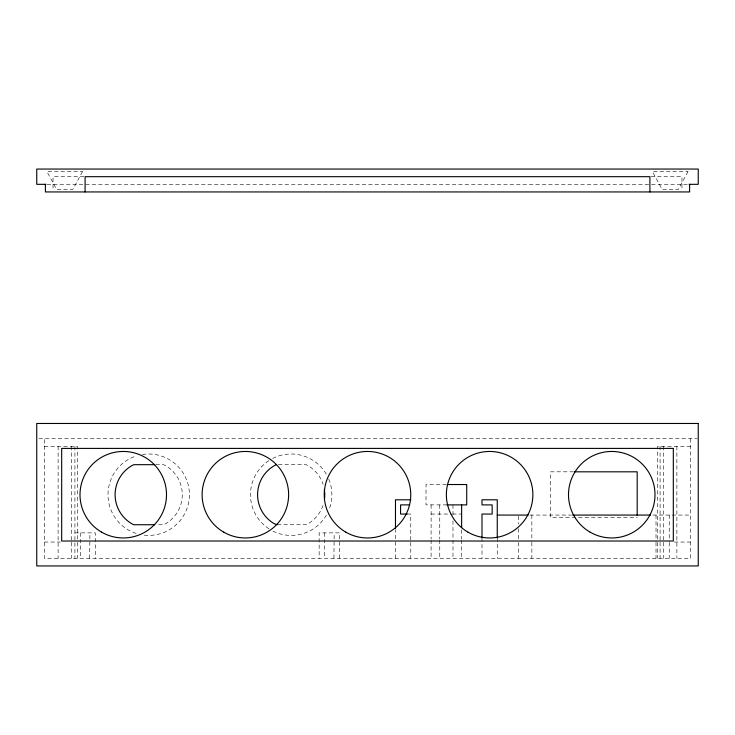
<?xml version="1.0" encoding="UTF-8"?>
<svg xmlns="http://www.w3.org/2000/svg" width="735" height="735" viewBox="0 0 735 735"><rect width="100%" height="100%" fill="white"/><g stroke="black" fill="none" stroke-linecap="round" stroke-linejoin="round"><path stroke-width="0.55" stroke-dasharray="3.67 2.76" d="M395.467 558.315L395.476 539.959M395.476 538.81L395.476 529.632M89.67 558.315L89.927 532.875M333.92 558.315L334.168 532.875M83.946 176.685L53.03 176.685L53.03 189.768M651.054 176.685L681.97 176.685L681.97 189.768M47.086 184.32L687.914 184.32M38.927 438.74L697.157 438.74M44.385 446.375L77.46 446.375L77.46 541.18M690.615 446.375L657.54 446.375L657.54 541.18M155.893 464.685L163.648 464.685L165.485 465.623A33.58 33.58 0 0 1 165.485 523.798L163.648 524.735L155.893 524.735M278.446 464.685L306.127 464.685L307.965 465.623A33.58 33.58 0 0 1 323.115 484.337M573.447 471.815L550.68 471.815L550.68 517.605L637.19 517.605M446.375 484.53L426.015 484.53L426.015 504.89L446.935 504.89M407.355 514.05L410.755 514.05L410.755 541.291M431.105 514.05L451.455 514.05M452.595 514.05L461.635 514.05M529.917 515.07L571.628 515.07M652.864 515.07L690.615 515.07M277.343 524.735L306.127 524.735L307.965 523.798A33.58 33.58 0 0 0 323.115 505.092M74.915 532.875L95.265 532.875L95.265 558.315M44.385 542.035L60.445 542.035M674.335 542.035L690.615 542.035M324.502 532.875L324.76 558.315M80.253 532.875L80.51 558.315M690.615 438.74L690.615 558.315L44.385 558.315L44.385 438.74M676.88 446.375L676.88 558.315M669.245 515.07L669.245 541.245M669.245 542.384L669.245 558.315M663.65 446.375L663.65 541.18M663.65 542.329L663.65 558.315M660.085 446.375L660.085 541.18M660.085 542.329L660.085 558.315M657.54 542.329L657.54 558.315M656.015 515.07L656.015 541.245M656.015 542.384L656.015 558.315M531.855 515.07L531.855 541.245M531.855 542.384L531.855 558.315M518.625 516.2L518.625 524.174M518.625 528.722L518.625 541.245M518.625 542.384L518.625 558.315M497.255 537.827L497.255 558.315M481.995 537.882L481.995 558.315M461.635 529.898L461.635 539.021M461.635 540.133L461.635 558.315M452.99 504.89L452.99 515.116M452.99 520.803L452.99 538.994M452.99 540.133L452.99 558.315M439.76 504.89L439.76 538.994M439.76 540.133L439.76 558.315M431.105 504.89L431.105 539.021M431.105 540.133L431.105 558.315M410.755 542.43L410.755 558.315M339.515 558.315L339.515 532.875L319.155 532.875L319.155 558.315M77.46 542.329L77.46 558.315M74.915 446.375L74.915 558.315M71.35 446.375L71.35 541.18M71.35 542.329L71.35 558.315M58.12 446.375L58.12 558.315M328.784 479.128A40.71 40.71 0 0 1 328.784 510.292M326.423 515.07A40.71 40.71 0 0 1 272.694 530.982M269.001 528.851A40.71 40.71 0 0 1 269.001 460.569M272.694 458.438A40.71 40.71 0 0 1 326.423 474.36M142.324 454.506A40.71 40.71 0 0 1 189.4 494.71A40.71 40.71 0 0 1 142.324 534.915M136.113 533.426A40.71 40.71 0 0 1 136.113 455.994M82.467 171.595L72.838 189.4L56.595 189.4L46.93 171.595L82.467 171.595M687.997 171.595L678.368 189.4L662.125 189.4L652.45 171.595L687.997 171.595"/><path stroke-width="1.1" d="M395.476 528.483L395.485 499.8L410.755 499.8M276.222 464.685L274.385 465.623A33.58 33.58 0 0 0 274.385 523.798L277.343 524.735M45.938 184.32L36.75 184.32L36.75 169.05L698.25 169.05L698.25 184.32L689.062 184.32M154.782 464.685L133.742 464.685L131.905 465.623A33.58 33.58 0 0 0 131.905 523.798L133.742 524.735L154.782 524.735M574.586 471.815L637.19 471.815L637.19 515.318M447.505 484.53L466.725 484.53L466.725 504.89L446.935 504.89M409.625 504.89L400.575 504.89L400.575 514.05L407.355 514.05M497.255 515.07L528.143 515.07M572.767 515.07L650.576 515.07M689.595 184.32L689.595 191.945L45.405 191.945L45.405 184.32M649.905 191.945L649.905 176.685L85.095 176.685L85.095 191.945M497.255 537.827L497.255 499.8L481.995 499.8L481.995 504.89L492.165 504.89L492.165 514.05L481.995 514.05L481.995 537.882M461.635 504.89L461.635 527.666M324.346 489.455A33.58 33.58 0 0 1 324.576 498.22M698.25 423.47L36.75 423.47L36.75 565.95L698.25 565.95L698.25 423.47M673.315 448.405L61.685 448.405L61.685 541.015L673.315 541.015L673.315 448.405M101.632 532.168A43.255 43.255 0 0 0 166.505 494.71A43.255 43.255 0 0 0 101.632 457.253A43.255 43.255 0 0 0 101.632 532.168M467.993 532.168A43.255 43.255 0 0 0 532.875 494.71A43.255 43.255 0 0 0 467.993 457.253A43.255 43.255 0 0 0 467.993 532.168M345.873 532.168A43.255 43.255 0 0 0 410.755 494.71A43.255 43.255 0 0 0 345.873 457.253A43.255 43.255 0 0 0 345.873 532.168M223.752 532.168A43.255 43.255 0 0 0 288.625 494.71A43.255 43.255 0 0 0 223.752 457.253A43.255 43.255 0 0 0 223.752 532.168M590.122 532.168A43.255 43.255 0 0 0 654.995 494.71A43.255 43.255 0 0 0 590.122 457.253A43.255 43.255 0 0 0 590.122 532.168"/></g></svg>
